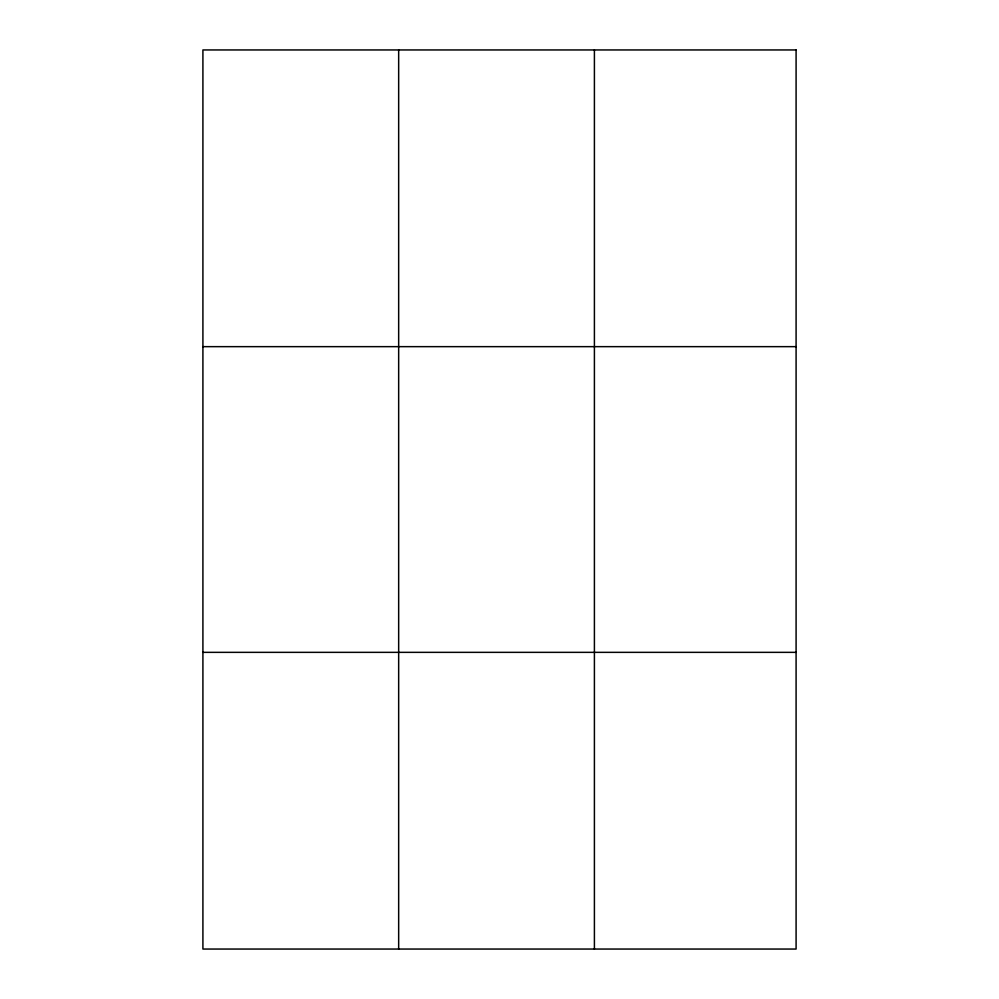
<?xml version="1.0" encoding="UTF-8"?>
<svg xmlns="http://www.w3.org/2000/svg" width="999" height="999" viewBox="0 0 999 999"><rect width="100%" height="100%" fill="white"/><g stroke="black" fill="none" stroke-linecap="round" stroke-linejoin="round"><path stroke-width="1.5" d="M398.663 949.05L398.663 49.95M594.405 949.05L594.405 49.95M202.909 346.653L796.091 346.653M202.909 652.347L796.091 652.347M796.091 49.95L796.091 949.05L202.909 949.05L202.909 49.95L796.091 49.95"/></g></svg>
